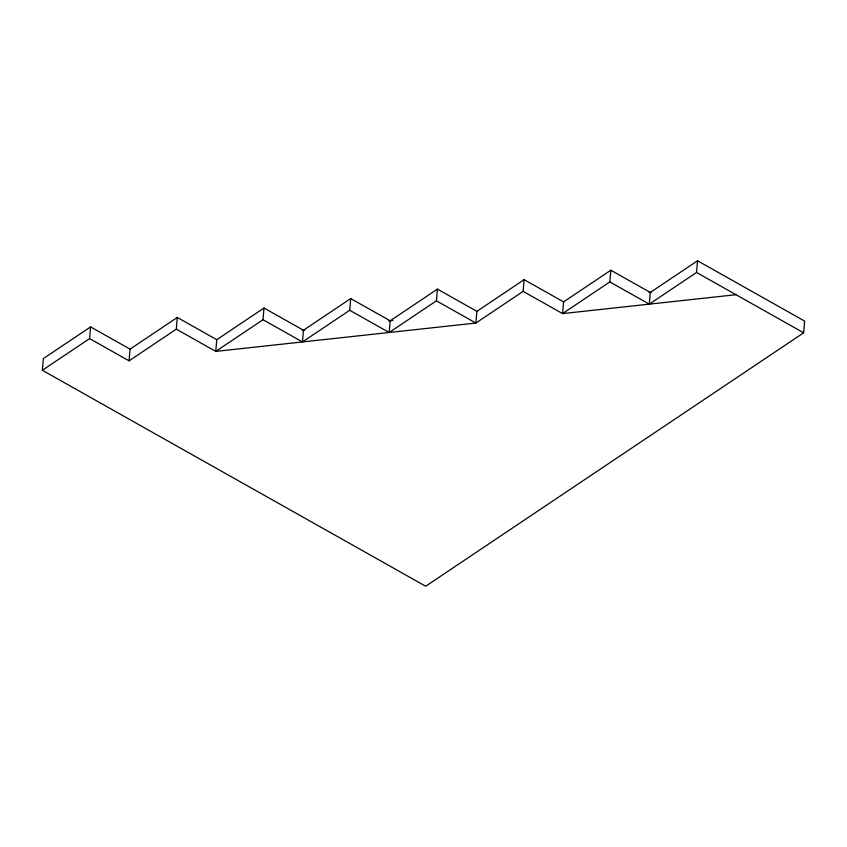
<?xml version="1.0" encoding="UTF-8"?>
<svg xmlns="http://www.w3.org/2000/svg" width="847" height="847" viewBox="0 0 847 847"><rect width="100%" height="100%" fill="white"/><g stroke="black" fill="none" stroke-linecap="round" stroke-linejoin="round"><path stroke-width="1.27" d="M42.35 370.287L43.356 358.588L90.597 326.91L130.057 349.144L177.309 317.466L216.768 339.689L264.01 308.012L303.47 330.245L350.722 298.567L390.181 320.791L437.423 289.113L476.882 311.347L524.134 279.669L563.594 301.892L610.835 270.214L650.295 292.448L697.547 260.77L804.65 321.108L803.644 332.807L425.681 586.23L42.35 370.287L89.591 338.609L90.597 326.91M89.591 338.609L129.062 360.843L130.057 349.144M129.062 360.843L176.303 329.165L177.309 317.466M216.768 339.689L215.763 351.389L475.887 323.046L523.128 291.368L524.134 279.669M176.303 329.165L215.763 351.389L263.004 319.711L264.01 308.012M263.004 319.711L302.474 341.944L303.47 330.245M302.474 341.944L349.716 310.267L350.722 298.567M349.716 310.267L389.175 332.5L390.181 320.791M389.175 332.5L436.417 300.823L437.423 289.113M476.882 311.347L475.887 323.046L436.417 300.823M563.594 301.892L562.588 313.602L736.001 294.703M523.128 291.368L562.588 313.602L609.829 281.924L610.835 270.214M609.829 281.924L649.3 304.147L650.295 292.448M649.3 304.147L696.541 272.469L697.547 260.77M302.157 330.383L304.782 330.097M388.868 320.939L392.807 320.505M648.982 292.596L651.608 292.3M696.541 272.469L803.644 332.807"/></g></svg>
